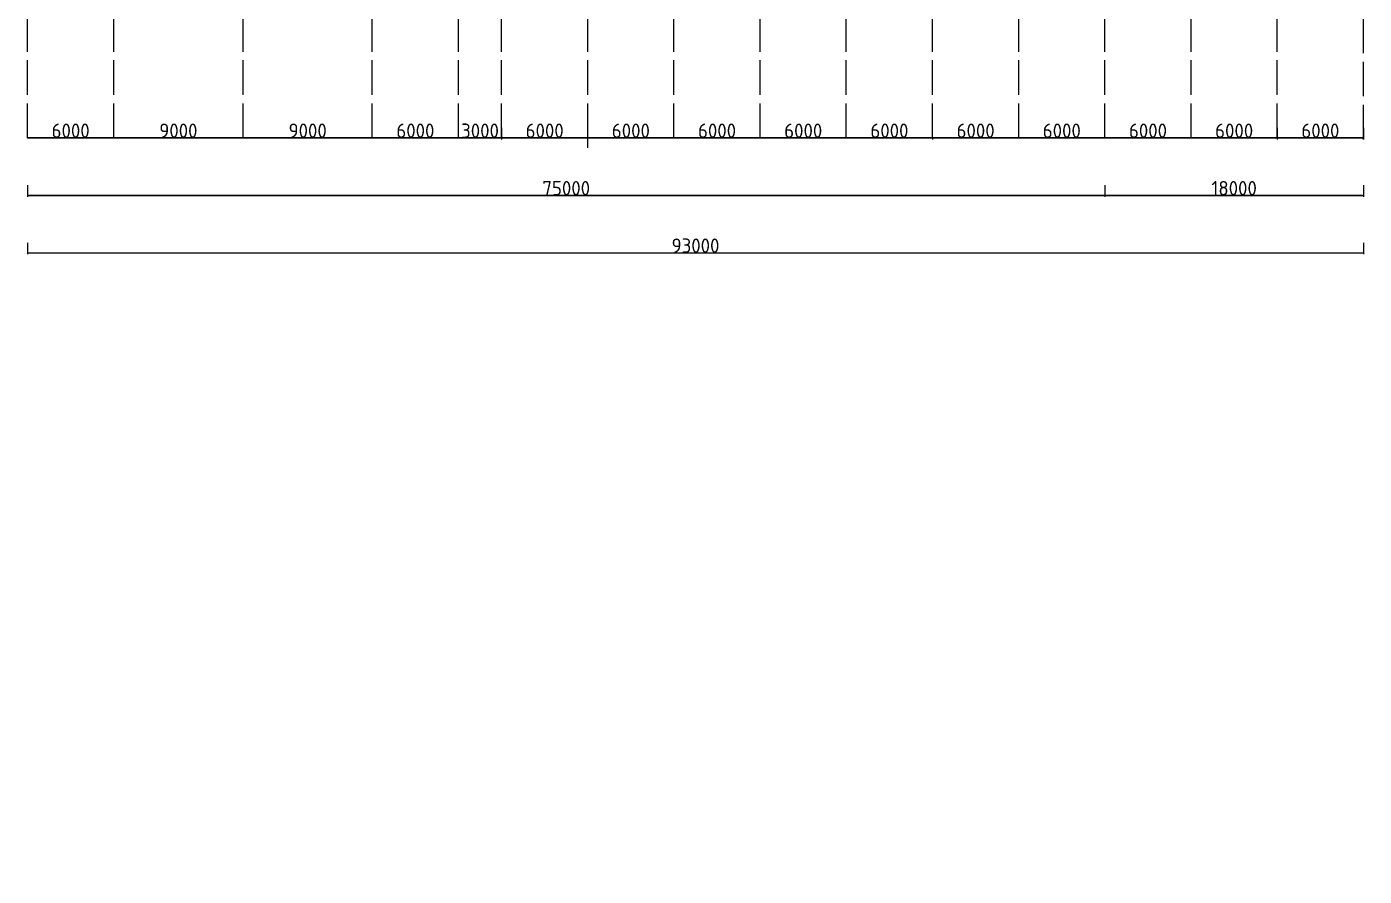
# Model space of a CAD drawing. Header units: millimetres. Extents: x -1544140 to 7445918, y -1294905 to 2019878.
# Drawn here: x 1692705 to 1785815, y 222519 to 281651 of the extents above; entities that cross this region are included whole.
import ezdxf

# ---------------------------------------------------------------- set-up
doc = ezdxf.new("R2010")
doc.units = ezdxf.units.MM
doc.header["$MEASUREMENT"] = 0
doc.linetypes.add('ACAD_ISO02W100', pattern=[15, 12, -3])
doc.styles.add('Annotative', font='GOST Common.ttf')
doc.dimstyles.get("Standard").update_dxf_attribs({"dimtxt": 1000, "dimasz": 100, "dimexe": 100, "dimexo": 0.06, "dimgap": 0.19, "dimtad": 1, "dimdec": 0, "dimzin": 0, "dimdsep": 46, "dimtxsty": 'Annotative', "dimblk": 'ARCHTICK', "dimcen": 0.09, "dimadec": 0, "dimazin": 0, "dimtfac": 1, "dimtdec": 0, "dimtofl": 0, "dimtmove": 0, "dimatfit": 3, "dimldrblk": 'ARCHTICK', "dimfxl": 700, "dimfxlon": 1, "dimtolj": 1, "dimtzin": 0, "dimarcsym": 0})

# ---------------------------------------------------------------- blocks, each defined once
blk = doc.blocks.new('_ArchTick')
at = {"color": 0, "linetype": 'ByBlock', "const_width": 0.15}
blk.add_lwpolyline([(-0.5, -0.5), (0.5, 0.5)], dxfattribs=at)
blk = doc.blocks.new('*D33')
at = {"color": 0, "lineweight": -2, "transparency": 16777216}
for p, q in [((1692760, 266613), (1692760, 265813)), ((1785760, 266613), (1785760, 265813)), ((1692760, 265913), (1785760, 265913))]:
    blk.add_line(p, q, dxfattribs=at)
at = {"layer": 'Defpoints', "color": 0, "transparency": 16777216}
for p in [(1692760, 275017), (1785760, 275017), (1785760, 265913)]:
    blk.add_point(p, dxfattribs=at)
at = {"color": 0, "lineweight": -2, "transparency": 16777216, "xscale": 100, "yscale": 100, "zscale": 100, "rotation": 180}
blk.add_blockref('_ArchTick', (1692760, 265913), dxfattribs=at)
at = {"color": 0, "lineweight": -2, "transparency": 16777216, "xscale": 100, "yscale": 100, "zscale": 100}
blk.add_blockref('_ArchTick', (1785760, 265913), dxfattribs=at)
at = {"color": 0, "transparency": 16777216, "insert": (1739260, 266414), "char_height": 1000, "attachment_point": 5, "style": 'Annotative'}
blk.add_mtext('\\A1;93000', dxfattribs=at)
blk = doc.blocks.new('*D72')
at = {"color": 0, "lineweight": -2, "transparency": 16777216}
for p, q in [((1779760, 274613), (1779760, 273813)), ((1785760, 273913), (1779760, 273913)), ((1785760, 274613), (1785760, 273813))]:
    blk.add_line(p, q, dxfattribs=at)
at = {"layer": 'Defpoints', "color": 0, "transparency": 16777216}
for p in [(1779760, 283017), (1785760, 283017), (1779760, 273913)]:
    blk.add_point(p, dxfattribs=at)
at = {"color": 0, "lineweight": -2, "transparency": 16777216, "xscale": 100, "yscale": 100, "zscale": 100, "rotation": 180}
blk.add_blockref('_ArchTick', (1779760, 273913), dxfattribs=at)
at = {"color": 0, "lineweight": -2, "transparency": 16777216, "xscale": 100, "yscale": 100, "zscale": 100}
blk.add_blockref('_ArchTick', (1785760, 273913), dxfattribs=at)
at = {"color": 0, "transparency": 16777216, "insert": (1782760, 274414), "char_height": 1000, "attachment_point": 5, "style": 'Annotative'}
blk.add_mtext('\\A1;6000', dxfattribs=at)
blk = doc.blocks.new('*D73')
at = {"color": 0, "lineweight": -2, "transparency": 16777216}
for p, q in [((1773760, 273913), (1773760, 274013)), ((1779760, 273913), (1773760, 273913)), ((1779760, 274613), (1779760, 273813))]:
    blk.add_line(p, q, dxfattribs=at)
at = {"layer": 'Defpoints', "color": 0, "transparency": 16777216}
for p in [(1779760, 283017), (1773760, 273913), (1773760, 273913)]:
    blk.add_point(p, dxfattribs=at)
at = {"color": 0, "lineweight": -2, "transparency": 16777216, "xscale": 100, "yscale": 100, "zscale": 100, "rotation": 180}
blk.add_blockref('_ArchTick', (1773760, 273913), dxfattribs=at)
at = {"color": 0, "lineweight": -2, "transparency": 16777216, "xscale": 100, "yscale": 100, "zscale": 100}
blk.add_blockref('_ArchTick', (1779760, 273913), dxfattribs=at)
at = {"color": 0, "transparency": 16777216, "insert": (1776760, 274414), "char_height": 1000, "attachment_point": 5, "style": 'Annotative'}
blk.add_mtext('\\A1;6000', dxfattribs=at)
blk = doc.blocks.new('*D74')
at = {"color": 0, "lineweight": -2, "transparency": 16777216}
for p, q in [((1767760, 273913), (1767760, 274013)), ((1773760, 273913), (1767760, 273913)), ((1773760, 273913), (1773760, 274013))]:
    blk.add_line(p, q, dxfattribs=at)
at = {"layer": 'Defpoints', "color": 0, "transparency": 16777216}
for p in [(1767760, 273913), (1767760, 273913), (1773760, 273913)]:
    blk.add_point(p, dxfattribs=at)
at = {"color": 0, "lineweight": -2, "transparency": 16777216, "xscale": 100, "yscale": 100, "zscale": 100, "rotation": 180}
blk.add_blockref('_ArchTick', (1767760, 273913), dxfattribs=at)
at = {"color": 0, "lineweight": -2, "transparency": 16777216, "xscale": 100, "yscale": 100, "zscale": 100}
blk.add_blockref('_ArchTick', (1773760, 273913), dxfattribs=at)
at = {"color": 0, "transparency": 16777216, "insert": (1770760, 274414), "char_height": 1000, "attachment_point": 5, "style": 'Annotative'}
blk.add_mtext('\\A1;6000', dxfattribs=at)
blk = doc.blocks.new('*D67')
at = {"color": 0, "lineweight": -2, "transparency": 16777216}
for p, q in [((1761760, 273913), (1761760, 274013)), ((1767760, 273913), (1761760, 273913)), ((1767760, 273913), (1767760, 274013))]:
    blk.add_line(p, q, dxfattribs=at)
at = {"layer": 'Defpoints', "color": 0, "transparency": 16777216}
for p in [(1761760, 273913), (1761760, 273913), (1767760, 273913)]:
    blk.add_point(p, dxfattribs=at)
at = {"color": 0, "lineweight": -2, "transparency": 16777216, "xscale": 100, "yscale": 100, "zscale": 100, "rotation": 180}
blk.add_blockref('_ArchTick', (1761760, 273913), dxfattribs=at)
at = {"color": 0, "lineweight": -2, "transparency": 16777216, "xscale": 100, "yscale": 100, "zscale": 100}
blk.add_blockref('_ArchTick', (1767760, 273913), dxfattribs=at)
at = {"color": 0, "transparency": 16777216, "insert": (1764760, 274414), "char_height": 1000, "attachment_point": 5, "style": 'Annotative'}
blk.add_mtext('\\A1;6000', dxfattribs=at)
blk = doc.blocks.new('*D68')
at = {"color": 0, "lineweight": -2, "transparency": 16777216}
for p, q in [((1755760, 273914), (1755760, 273813)), ((1761760, 273913), (1755760, 273913)), ((1761760, 273913), (1761760, 274013))]:
    blk.add_line(p, q, dxfattribs=at)
at = {"layer": 'Defpoints', "color": 0, "transparency": 16777216}
for p in [(1755760, 273914), (1755760, 273913), (1761760, 273913)]:
    blk.add_point(p, dxfattribs=at)
at = {"color": 0, "lineweight": -2, "transparency": 16777216, "xscale": 100, "yscale": 100, "zscale": 100, "rotation": 180}
blk.add_blockref('_ArchTick', (1755760, 273913), dxfattribs=at)
at = {"color": 0, "lineweight": -2, "transparency": 16777216, "xscale": 100, "yscale": 100, "zscale": 100}
blk.add_blockref('_ArchTick', (1761760, 273913), dxfattribs=at)
at = {"color": 0, "transparency": 16777216, "insert": (1758760, 274414), "char_height": 1000, "attachment_point": 5, "style": 'Annotative'}
blk.add_mtext('\\A1;6000', dxfattribs=at)
blk = doc.blocks.new('*D69')
at = {"color": 0, "lineweight": -2, "transparency": 16777216}
for p, q in [((1749760, 273913), (1749760, 274013)), ((1755760, 273913), (1749760, 273913)), ((1755760, 273914), (1755760, 273813))]:
    blk.add_line(p, q, dxfattribs=at)
at = {"layer": 'Defpoints', "color": 0, "transparency": 16777216}
for p in [(1749760, 273913), (1749760, 273913), (1755760, 273914)]:
    blk.add_point(p, dxfattribs=at)
at = {"color": 0, "lineweight": -2, "transparency": 16777216, "xscale": 100, "yscale": 100, "zscale": 100, "rotation": 180}
blk.add_blockref('_ArchTick', (1749760, 273913), dxfattribs=at)
at = {"color": 0, "lineweight": -2, "transparency": 16777216, "xscale": 100, "yscale": 100, "zscale": 100}
blk.add_blockref('_ArchTick', (1755760, 273913), dxfattribs=at)
at = {"color": 0, "transparency": 16777216, "insert": (1752760, 274414), "char_height": 1000, "attachment_point": 5, "style": 'Annotative'}
blk.add_mtext('\\A1;6000', dxfattribs=at)
blk = doc.blocks.new('*D70')
at = {"color": 0, "lineweight": -2, "transparency": 16777216}
for p, q in [((1743760, 273913), (1743760, 274013)), ((1749760, 273913), (1743760, 273913)), ((1749760, 273913), (1749760, 274013))]:
    blk.add_line(p, q, dxfattribs=at)
at = {"layer": 'Defpoints', "color": 0, "transparency": 16777216}
for p in [(1743760, 273913), (1743760, 273913), (1749760, 273913)]:
    blk.add_point(p, dxfattribs=at)
at = {"color": 0, "lineweight": -2, "transparency": 16777216, "xscale": 100, "yscale": 100, "zscale": 100, "rotation": 180}
blk.add_blockref('_ArchTick', (1743760, 273913), dxfattribs=at)
at = {"color": 0, "lineweight": -2, "transparency": 16777216, "xscale": 100, "yscale": 100, "zscale": 100}
blk.add_blockref('_ArchTick', (1749760, 273913), dxfattribs=at)
at = {"color": 0, "transparency": 16777216, "insert": (1746760, 274414), "char_height": 1000, "attachment_point": 5, "style": 'Annotative'}
blk.add_mtext('\\A1;6000', dxfattribs=at)
blk = doc.blocks.new('*D71')
at = {"color": 0, "lineweight": -2, "transparency": 16777216}
for p, q in [((1737761, 273913), (1737761, 274013)), ((1743760, 273913), (1737761, 273913)), ((1743760, 273913), (1743760, 274013))]:
    blk.add_line(p, q, dxfattribs=at)
at = {"layer": 'Defpoints', "color": 0, "transparency": 16777216}
for p in [(1737761, 273913), (1737761, 273913), (1743760, 273913)]:
    blk.add_point(p, dxfattribs=at)
at = {"color": 0, "lineweight": -2, "transparency": 16777216, "xscale": 100, "yscale": 100, "zscale": 100, "rotation": 180}
blk.add_blockref('_ArchTick', (1737761, 273913), dxfattribs=at)
at = {"color": 0, "lineweight": -2, "transparency": 16777216, "xscale": 100, "yscale": 100, "zscale": 100}
blk.add_blockref('_ArchTick', (1743760, 273913), dxfattribs=at)
at = {"color": 0, "transparency": 16777216, "insert": (1740760, 274414), "char_height": 1000, "attachment_point": 5, "style": 'Annotative'}
blk.add_mtext('\\A1;6000', dxfattribs=at)
blk = doc.blocks.new('*D59')
at = {"color": 0, "lineweight": -2, "transparency": 16777216}
for p, q in [((1731760, 273213), (1731760, 274013)), ((1737761, 273913), (1731760, 273913)), ((1737761, 273913), (1737761, 274013))]:
    blk.add_line(p, q, dxfattribs=at)
at = {"layer": 'Defpoints', "color": 0, "transparency": 16777216}
for p in [(1731760, 273913), (1737761, 273913), (1731760, 0)]:
    blk.add_point(p, dxfattribs=at)
at = {"color": 0, "lineweight": -2, "transparency": 16777216, "xscale": 100, "yscale": 100, "zscale": 100, "rotation": 180}
blk.add_blockref('_ArchTick', (1731760, 273913), dxfattribs=at)
at = {"color": 0, "lineweight": -2, "transparency": 16777216, "xscale": 100, "yscale": 100, "zscale": 100}
blk.add_blockref('_ArchTick', (1737761, 273913), dxfattribs=at)
at = {"color": 0, "transparency": 16777216, "insert": (1734760, 274414), "char_height": 1000, "attachment_point": 5, "style": 'Annotative'}
blk.add_mtext('\\A1;6000', dxfattribs=at)
blk = doc.blocks.new('*D25')
at = {"color": 0, "lineweight": -2, "transparency": 16777216}
for p, q in [((1725760, 274614), (1725760, 273814)), ((1731760, 273914), (1725760, 273914)), ((1731760, 273914), (1731760, 274014))]:
    blk.add_line(p, q, dxfattribs=at)
at = {"layer": 'Defpoints', "color": 0, "transparency": 16777216}
for p in [(1725760, 293087), (1725760, 273914), (1731760, 273914)]:
    blk.add_point(p, dxfattribs=at)
at = {"color": 0, "lineweight": -2, "transparency": 16777216, "xscale": 100, "yscale": 100, "zscale": 100, "rotation": 180}
blk.add_blockref('_ArchTick', (1725760, 273914), dxfattribs=at)
at = {"color": 0, "lineweight": -2, "transparency": 16777216, "xscale": 100, "yscale": 100, "zscale": 100}
blk.add_blockref('_ArchTick', (1731760, 273914), dxfattribs=at)
at = {"color": 0, "transparency": 16777216, "insert": (1728760, 274414), "char_height": 1000, "attachment_point": 5, "style": 'Annotative'}
blk.add_mtext('\\A1;6000', dxfattribs=at)
blk = doc.blocks.new('*D60')
at = {"color": 0, "lineweight": -2, "transparency": 16777216}
for p, q in [((1722760, 273913), (1722760, 274013)), ((1725760, 273913), (1722760, 273913)), ((1725760, 273913), (1725760, 274013))]:
    blk.add_line(p, q, dxfattribs=at)
at = {"layer": 'Defpoints', "color": 0, "transparency": 16777216}
for p in [(1722760, 273913), (1722760, 273913), (1725760, 273913)]:
    blk.add_point(p, dxfattribs=at)
at = {"color": 0, "lineweight": -2, "transparency": 16777216, "xscale": 100, "yscale": 100, "zscale": 100, "rotation": 180}
blk.add_blockref('_ArchTick', (1722760, 273913), dxfattribs=at)
at = {"color": 0, "lineweight": -2, "transparency": 16777216, "xscale": 100, "yscale": 100, "zscale": 100}
blk.add_blockref('_ArchTick', (1725760, 273913), dxfattribs=at)
at = {"color": 0, "transparency": 16777216, "insert": (1724260, 274414), "char_height": 1000, "attachment_point": 5, "style": 'Annotative'}
blk.add_mtext('\\A1;3000', dxfattribs=at)
blk = doc.blocks.new('*D61')
at = {"color": 0, "lineweight": -2, "transparency": 16777216}
for p, q in [((1716760, 273913), (1716760, 274013)), ((1722760, 273913), (1716760, 273913)), ((1722760, 273913), (1722760, 274013))]:
    blk.add_line(p, q, dxfattribs=at)
at = {"layer": 'Defpoints', "color": 0, "transparency": 16777216}
for p in [(1716760, 273913), (1716760, 273913), (1722760, 273913)]:
    blk.add_point(p, dxfattribs=at)
at = {"color": 0, "lineweight": -2, "transparency": 16777216, "xscale": 100, "yscale": 100, "zscale": 100, "rotation": 180}
blk.add_blockref('_ArchTick', (1716760, 273913), dxfattribs=at)
at = {"color": 0, "lineweight": -2, "transparency": 16777216, "xscale": 100, "yscale": 100, "zscale": 100}
blk.add_blockref('_ArchTick', (1722760, 273913), dxfattribs=at)
at = {"color": 0, "transparency": 16777216, "insert": (1719760, 274414), "char_height": 1000, "attachment_point": 5, "style": 'Annotative'}
blk.add_mtext('\\A1;6000', dxfattribs=at)
blk = doc.blocks.new('*D62')
at = {"color": 0, "lineweight": -2, "transparency": 16777216}
for p, q in [((1707760, 273913), (1707760, 274013)), ((1716760, 273913), (1707760, 273913)), ((1716760, 273913), (1716760, 274013))]:
    blk.add_line(p, q, dxfattribs=at)
at = {"layer": 'Defpoints', "color": 0, "transparency": 16777216}
for p in [(1707760, 273913), (1707760, 273913), (1716760, 273913)]:
    blk.add_point(p, dxfattribs=at)
at = {"color": 0, "lineweight": -2, "transparency": 16777216, "xscale": 100, "yscale": 100, "zscale": 100, "rotation": 180}
blk.add_blockref('_ArchTick', (1707760, 273913), dxfattribs=at)
at = {"color": 0, "lineweight": -2, "transparency": 16777216, "xscale": 100, "yscale": 100, "zscale": 100}
blk.add_blockref('_ArchTick', (1716760, 273913), dxfattribs=at)
at = {"color": 0, "transparency": 16777216, "insert": (1712260, 274414), "char_height": 1000, "attachment_point": 5, "style": 'Annotative'}
blk.add_mtext('\\A1;9000', dxfattribs=at)
blk = doc.blocks.new('*D63')
at = {"color": 0, "lineweight": -2, "transparency": 16777216}
for p, q in [((1698760, 273913), (1698760, 274013)), ((1707760, 273913), (1698760, 273913)), ((1707760, 273913), (1707760, 274013))]:
    blk.add_line(p, q, dxfattribs=at)
at = {"layer": 'Defpoints', "color": 0, "transparency": 16777216}
for p in [(1698760, 273913), (1698760, 273913), (1707760, 273913)]:
    blk.add_point(p, dxfattribs=at)
at = {"color": 0, "lineweight": -2, "transparency": 16777216, "xscale": 100, "yscale": 100, "zscale": 100, "rotation": 180}
blk.add_blockref('_ArchTick', (1698760, 273913), dxfattribs=at)
at = {"color": 0, "lineweight": -2, "transparency": 16777216, "xscale": 100, "yscale": 100, "zscale": 100}
blk.add_blockref('_ArchTick', (1707760, 273913), dxfattribs=at)
at = {"color": 0, "transparency": 16777216, "insert": (1703260, 274414), "char_height": 1000, "attachment_point": 5, "style": 'Annotative'}
blk.add_mtext('\\A1;9000', dxfattribs=at)
blk = doc.blocks.new('*D64')
at = {"color": 0, "lineweight": -2, "transparency": 16777216}
for p, q in [((1692760, 273913), (1692760, 274013)), ((1698760, 273913), (1692760, 273913)), ((1698760, 273913), (1698760, 274013))]:
    blk.add_line(p, q, dxfattribs=at)
at = {"layer": 'Defpoints', "color": 0, "transparency": 16777216}
for p in [(1692760, 273913), (1692760, 273913), (1698760, 273913)]:
    blk.add_point(p, dxfattribs=at)
at = {"color": 0, "lineweight": -2, "transparency": 16777216, "xscale": 100, "yscale": 100, "zscale": 100, "rotation": 180}
blk.add_blockref('_ArchTick', (1692760, 273913), dxfattribs=at)
at = {"color": 0, "lineweight": -2, "transparency": 16777216, "xscale": 100, "yscale": 100, "zscale": 100}
blk.add_blockref('_ArchTick', (1698760, 273913), dxfattribs=at)
at = {"color": 0, "transparency": 16777216, "insert": (1695760, 274414), "char_height": 1000, "attachment_point": 5, "style": 'Annotative'}
blk.add_mtext('\\A1;6000', dxfattribs=at)
blk = doc.blocks.new('*D87')
at = {"color": 0, "lineweight": -2, "transparency": 16777216}
for p, q in [((1767760, 270613), (1767760, 269813)), ((1785760, 270613), (1785760, 269813)), ((1785760, 269913), (1767760, 269913))]:
    blk.add_line(p, q, dxfattribs=at)
at = {"layer": 'Defpoints', "color": 0, "transparency": 16777216}
for p in [(1767760, 283017), (1785760, 283017), (1767760, 269913)]:
    blk.add_point(p, dxfattribs=at)
at = {"color": 0, "lineweight": -2, "transparency": 16777216, "xscale": 100, "yscale": 100, "zscale": 100, "rotation": 180}
blk.add_blockref('_ArchTick', (1767760, 269913), dxfattribs=at)
at = {"color": 0, "lineweight": -2, "transparency": 16777216, "xscale": 100, "yscale": 100, "zscale": 100}
blk.add_blockref('_ArchTick', (1785760, 269913), dxfattribs=at)
at = {"color": 0, "transparency": 16777216, "insert": (1776760, 270414), "char_height": 1000, "attachment_point": 5, "style": 'Annotative'}
blk.add_mtext('\\A1;18000', dxfattribs=at)
blk = doc.blocks.new('*D82')
at = {"color": 0, "lineweight": -2, "transparency": 16777216}
for p, q in [((1692760, 270613), (1692760, 269813)), ((1767760, 270613), (1767760, 269813)), ((1767760, 269913), (1692760, 269913))]:
    blk.add_line(p, q, dxfattribs=at)
at = {"layer": 'Defpoints', "color": 0, "transparency": 16777216}
for p in [(1692760, 283017), (1767760, 283017), (1692760, 269913)]:
    blk.add_point(p, dxfattribs=at)
at = {"color": 0, "lineweight": -2, "transparency": 16777216, "xscale": 100, "yscale": 100, "zscale": 100, "rotation": 180}
blk.add_blockref('_ArchTick', (1692760, 269913), dxfattribs=at)
at = {"color": 0, "lineweight": -2, "transparency": 16777216, "xscale": 100, "yscale": 100, "zscale": 100}
blk.add_blockref('_ArchTick', (1767760, 269913), dxfattribs=at)
at = {"color": 0, "transparency": 16777216, "insert": (1730260, 270414), "char_height": 1000, "attachment_point": 5, "style": 'Annotative'}
blk.add_mtext('\\A1;75000', dxfattribs=at)

msp = doc.modelspace()

# ---------------------------------------------------------------- linework, layer by layer
at = {"color": 9, "linetype": 'ACAD_ISO02W100', "ltscale": 200, "true_color": 0xc4c4c5}
for p, q in [((1692760.2, 273913.4), (1692760.2, 385017.1)), ((1698760.2, 273913.4), (1698760.2, 385017.1)), ((1707760.2, 273913.4), (1707760.2, 385017.1)), ((1716760.2, 273913.4), (1716760.2, 385217.1)), ((1731760.2, 273913.8), (1731760.2, 385217.1)), ((1737760.5, 273913.4), (1737760.2, 385217.1)), ((1743760.2, 273913.4), (1743760.2, 385017.1)), ((1749760.2, 273913.4), (1749760.2, 385017.1)), ((1755760.2, 273913.4), (1755760.2, 385017.1)), ((1761760.2, 273913.4), (1761760.2, 385017.1)), ((1767760.2, 273913.4), (1767760.2, 385017.1)), ((1773760.2, 273913.4), (1773760.2, 385017.1)), ((1779760.2, 273913.4), (1779760.2, 385017.1)), ((1785760.2, 273813.4), (1785760.2, 385017.1)), ((1722760.2, 273913.4), (1722760.2, 310017.1)), ((1725760.2, 273913.4), (1725760.2, 310017.1))]:
    msp.add_line(p, q, dxfattribs=at)
for p, q in [((1692760.2, 273913.4), (1785760.2, 273913.4)), ((1692760.2, 269913.4), (1785760.2, 269913.4)), ((1692760.2, 265913.4), (1785760.2, 265913.4))]:
    msp.add_line(p, q)

# ---------------------------------------------------------------- dimensions: what is measured, and where the dimension line sits
for base, p1, p2, picture, middle in [((1725760.2, 273913.8), (1731760.2, 273913.8), (1725760.2, 293087.1), '*D25', (1728760.2, 274414)), ((1692760.2, 269913.4), (1767760.2, 283017.1), (1692760.2, 283017.1), '*D82', (1730260.2, 270413.6)), ((1773760.2, 273913.4), (1779760.2, 283017.1), (1773760.2, 273913.4), '*D73', (1776760.2, 274413.6)), ((1692760.2, 273913.4), (1698760.2, 273913.4), (1692760.2, 273913.4), '*D64', (1695760.2, 274413.6)), ((1698760.2, 273913.4), (1707760.2, 273913.4), (1698760.2, 273913.4), '*D63', (1703260.2, 274413.6)), ((1707760.2, 273913.4), (1716760.2, 273913.4), (1707760.2, 273913.4), '*D62', (1712260.2, 274413.6)), ((1716760.2, 273913.4), (1722760.2, 273913.4), (1716760.2, 273913.4), '*D61', (1719760.2, 274413.6)), ((1722760.2, 273913.4), (1725760.2, 273913.4), (1722760.2, 273913.4), '*D60', (1724260.2, 274413.6)), ((1731760.2, 273913.4), (1737760.5, 273913.4), (1731760.2, 0), '*D59', (1734760.3, 274413.6)), ((1737760.5, 273913.4), (1743760.2, 273913.4), (1737760.5, 273913.4), '*D71', (1740760.3, 274413.6)), ((1743760.2, 273913.4), (1749760.2, 273913.4), (1743760.2, 273913.4), '*D70', (1746760.2, 274413.6)), ((1749760.2, 273913.4), (1755760.2, 273913.8), (1749760.2, 273913.4), '*D69', (1752760.2, 274413.6)), ((1755760.2, 273913.4), (1761760.2, 273913.4), (1755760.2, 273913.8), '*D68', (1758760.2, 274413.6)), ((1761760.2, 273913.4), (1767760.2, 273913.4), (1761760.2, 273913.4), '*D67', (1764760.2, 274413.6)), ((1767760.2, 273913.4), (1773760.2, 273913.4), (1767760.2, 273913.4), '*D74', (1770760.2, 274413.6))]:
    dim = msp.add_linear_dim(base=base, p1=p1, p2=p2, dimstyle='Standard', override={"dimtmove": 1})
    dim.commit()
    dim.dimension.update_dxf_attribs({"geometry": picture, "text_midpoint": middle})
for base, p1, p2, picture, middle in [((1767760.2, 269913.4), (1785760.2, 283017.1), (1767760.2, 283017.1), '*D87', (1776760.2, 270413.6)), ((1779760.2, 273913.4), (1785760.2, 283017.1), (1779760.2, 283017.1), '*D72', (1782760.2, 274413.6)), ((1785760.2, 265913.4), (1692760.2, 275017.1), (1785760.2, 275017.1), '*D33', (1739260.2, 266413.6))]:
    dim = msp.add_linear_dim(base=base, p1=p1, p2=p2, dimstyle='Standard')
    dim.commit()
    dim.dimension.update_dxf_attribs({"geometry": picture, "text_midpoint": middle})

doc.saveas('drawing.dxf')
